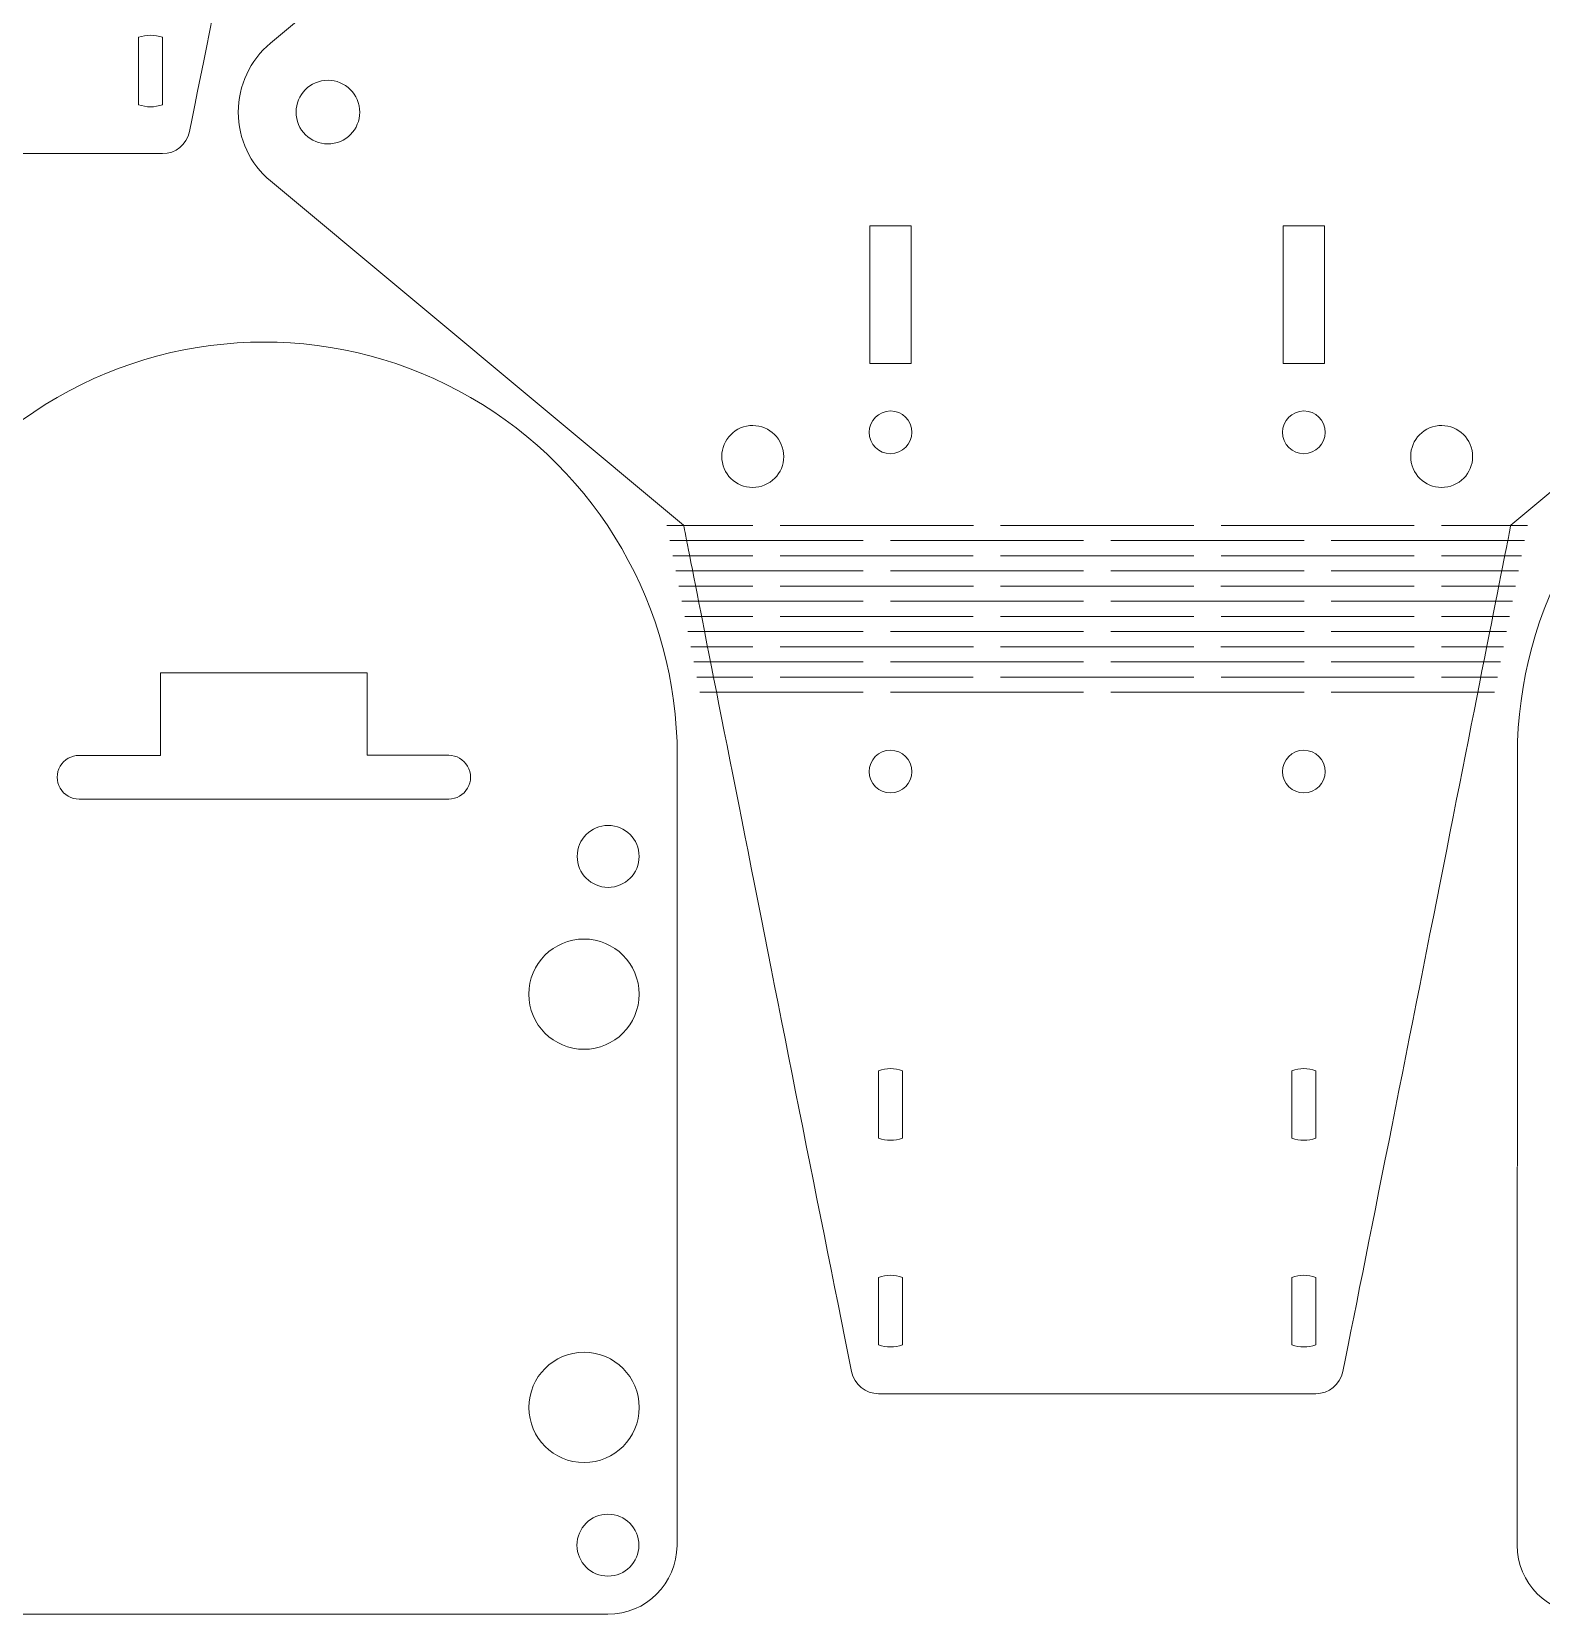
# Model space of a CAD drawing. Header units: inches. Extents: x -5.8 to 5.8, y -5.8 to 5.8.
# Drawn here: x -3.045 to 1.269, y -5.75 to -1.227 of the extents above; entities that cross this region are included whole.
import ezdxf

# ---------------------------------------------------------------- set-up
doc = ezdxf.new("R2010")
doc.units = ezdxf.units.IN
doc.header["$MEASUREMENT"] = 0
doc.layers.add('VIEW_HATCHES', color=7, linetype='Continuous')

msp = doc.modelspace()

# ---------------------------------------------------------------- linework, layer by layer
at = {"layer": 'VIEW_HATCHES', "color": 4, "lineweight": 5}
for points, knots in [([(-4.4772, 0.9065), (-4.4772, 0.9065), (-5.6577, 1.8903), (-5.6577, 1.8903), (-5.6577, 1.8903), (-5.7161, 1.9389), (-5.7499, 2.0109), (-5.75, 2.0869), (-5.75, 2.0869), (-5.7501, 2.1629), (-5.716, 2.2353), (-5.6577, 2.284), (-5.6577, 2.284), (-5.6577, 2.284), (-4.4772, 3.2677), (-4.4772, 3.2677), (-4.4772, 3.2677), (-4.4772, 3.2677), (-4.4772, 3.2677), (-4.4772, 3.2677), (-4.4772, 3.2677), (-4.471, 3.2983), (-4.1656, 4.8512), (-3.9972, 5.6868), (-3.9972, 5.6868), (-3.9898, 5.7236), (-3.9574, 5.75), (-3.92, 5.75), (-3.92, 5.75), (-3.92, 5.75), (-2.6709, 5.75), (-2.6709, 5.75), (-2.6709, 5.75), (-2.6335, 5.75), (-2.6012, 5.7235), (-2.5937, 5.6868), (-2.5937, 5.6868), (-2.3902, 4.6773), (-2.1199, 3.2983), (-2.1138, 3.2677), (-2.1138, 3.2677), (-2.1138, 3.2677), (-2.1138, 3.2677), (-2.1138, 3.2677), (-2.1138, 3.2677), (-2.1138, 3.2677), (-0.9333, 2.284), (-0.9333, 2.284), (-0.9333, 2.284), (-0.8748, 2.2354), (-0.841, 2.1633), (-0.841, 2.0874), (-0.841, 2.0874), (-0.8409, 2.0114), (-0.8749, 1.939), (-0.9333, 1.8903), (-0.9333, 1.8903), (-0.9333, 1.8903), (-2.1138, 0.9065), (-2.1138, 0.9065), (-2.1138, 0.9065), (-2.1138, 0.9065), (-2.1138, 0.9065), (-2.1138, 0.9065), (-2.1138, 0.9065), (-2.1199, 0.8759), (-2.4356, -0.7278), (-2.5938, -1.5126), (-2.5938, -1.5126), (-2.6012, -1.5493), (-2.6335, -1.5757), (-2.671, -1.5757), (-2.671, -1.5757), (-2.671, -1.5757), (-3.92, -1.5757), (-3.92, -1.5757), (-3.92, -1.5757), (-3.9575, -1.5757), (-3.9898, -1.5493), (-3.9972, -1.5126), (-3.9972, -1.5126), (-4.2007, -0.5031), (-4.471, 0.8759), (-4.4772, 0.9065), (-4.4772, 0.9065), (-4.4772, 0.9065), (-4.4772, 0.9065), (-4.4772, 0.9065)], [0, 0, 0, 0, 0.045455, 0.045455, 0.045455, 0.045455, 0.090909, 0.090909, 0.090909, 0.090909, 0.136364, 0.136364, 0.136364, 0.136364, 0.181818, 0.181818, 0.181818, 0.181818, 0.227273, 0.227273, 0.227273, 0.227273, 0.272727, 0.272727, 0.272727, 0.272727, 0.318182, 0.318182, 0.318182, 0.318182, 0.363636, 0.363636, 0.363636, 0.363636, 0.409091, 0.409091, 0.409091, 0.409091, 0.454545, 0.454545, 0.454545, 0.454545, 0.5, 0.5, 0.5, 0.5, 0.545455, 0.545455, 0.545455, 0.545455, 0.590909, 0.590909, 0.590909, 0.590909, 0.636364, 0.636364, 0.636364, 0.636364, 0.681818, 0.681818, 0.681818, 0.681818, 0.727273, 0.727273, 0.727273, 0.727273, 0.772727, 0.772727, 0.772727, 0.772727, 0.818182, 0.818182, 0.818182, 0.818182, 0.863636, 0.863636, 0.863636, 0.863636, 0.909091, 0.909091, 0.909091, 0.909091, 0.954545, 0.954545, 0.954545, 0.954545, 1, 1, 1, 1]), ([(2.1138, 0.9065), (2.1138, 0.9065), (0.9333, 1.8903), (0.9333, 1.8903), (0.9333, 1.8903), (0.8749, 1.9389), (0.841, 2.0109), (0.841, 2.0869), (0.841, 2.0869), (0.8409, 2.1629), (0.875, 2.2353), (0.9333, 2.284), (0.9333, 2.284), (0.9333, 2.284), (2.1138, 3.2677), (2.1138, 3.2677), (2.1138, 3.2677), (2.1138, 3.2677), (2.1138, 3.2677), (2.1138, 3.2677), (2.1138, 3.2677), (2.12, 3.2983), (2.4253, 4.8512), (2.5938, 5.6868), (2.5938, 5.6868), (2.6012, 5.7236), (2.6335, 5.75), (2.671, 5.75), (2.671, 5.75), (2.671, 5.75), (3.92, 5.75), (3.92, 5.75), (3.92, 5.75), (3.9575, 5.75), (3.9898, 5.7235), (3.9972, 5.6868), (3.9972, 5.6868), (4.2007, 4.6773), (4.471, 3.2983), (4.4772, 3.2677), (4.4772, 3.2677), (4.4772, 3.2677), (4.4772, 3.2677), (4.4772, 3.2677), (4.4772, 3.2677), (4.4772, 3.2677), (5.6577, 2.284), (5.6577, 2.284), (5.6577, 2.284), (5.7161, 2.2354), (5.7499, 2.1633), (5.75, 2.0874), (5.75, 2.0874), (5.7501, 2.0114), (5.716, 1.939), (5.6577, 1.8903), (5.6577, 1.8903), (5.6577, 1.8903), (4.4772, 0.9065), (4.4772, 0.9065), (4.4772, 0.9065), (4.4772, 0.9065), (4.4772, 0.9065), (4.4772, 0.9065), (4.4772, 0.9065), (4.471, 0.8759), (4.1554, -0.7278), (3.9972, -1.5126), (3.9972, -1.5126), (3.9898, -1.5493), (3.9575, -1.5757), (3.92, -1.5757), (3.92, -1.5757), (3.92, -1.5757), (2.6709, -1.5757), (2.6709, -1.5757), (2.6709, -1.5757), (2.6335, -1.5757), (2.6012, -1.5493), (2.5938, -1.5126), (2.5938, -1.5126), (2.3902, -0.5031), (2.1199, 0.8759), (2.1138, 0.9065), (2.1138, 0.9065), (2.1138, 0.9065), (2.1138, 0.9065), (2.1138, 0.9065)], [0, 0, 0, 0, 0.045455, 0.045455, 0.045455, 0.045455, 0.090909, 0.090909, 0.090909, 0.090909, 0.136364, 0.136364, 0.136364, 0.136364, 0.181818, 0.181818, 0.181818, 0.181818, 0.227273, 0.227273, 0.227273, 0.227273, 0.272727, 0.272727, 0.272727, 0.272727, 0.318182, 0.318182, 0.318182, 0.318182, 0.363636, 0.363636, 0.363636, 0.363636, 0.409091, 0.409091, 0.409091, 0.409091, 0.454545, 0.454545, 0.454545, 0.454545, 0.5, 0.5, 0.5, 0.5, 0.545455, 0.545455, 0.545455, 0.545455, 0.590909, 0.590909, 0.590909, 0.590909, 0.636364, 0.636364, 0.636364, 0.636364, 0.681818, 0.681818, 0.681818, 0.681818, 0.727273, 0.727273, 0.727273, 0.727273, 0.772727, 0.772727, 0.772727, 0.772727, 0.818182, 0.818182, 0.818182, 0.818182, 0.863636, 0.863636, 0.863636, 0.863636, 0.909091, 0.909091, 0.909091, 0.909091, 0.954545, 0.954545, 0.954545, 0.954545, 1, 1, 1, 1]), ([(-1.1817, -2.6375), (-1.1817, -2.6375), (-2.3622, -1.6538), (-2.3622, -1.6538), (-2.3622, -1.6538), (-2.4206, -1.6052), (-2.4544, -1.5331), (-2.4545, -1.4571), (-2.4545, -1.4571), (-2.4546, -1.3812), (-2.4205, -1.3088), (-2.3622, -1.2601), (-2.3622, -1.2601), (-2.3622, -1.2601), (-1.1817, -0.2763), (-1.1817, -0.2763), (-1.1817, -0.2763), (-1.1817, -0.2763), (-1.1817, -0.2763), (-1.1817, -0.2763), (-1.1817, -0.2763), (-1.1755, -0.2457), (-0.8702, 1.3071), (-0.7017, 2.1428), (-0.7017, 2.1428), (-0.6943, 2.1795), (-0.662, 2.2059), (-0.6245, 2.2059), (-0.6245, 2.2059), (-0.6245, 2.2059), (0.6246, 2.2059), (0.6246, 2.2059), (0.6246, 2.2059), (0.662, 2.206), (0.6943, 2.1795), (0.7017, 2.1428), (0.7017, 2.1428), (0.9053, 1.1333), (1.1755, -0.2457), (1.1817, -0.2763), (1.1817, -0.2763), (1.1817, -0.2763), (1.1817, -0.2763), (1.1817, -0.2763), (1.1817, -0.2763), (1.1817, -0.2763), (2.3622, -1.2601), (2.3622, -1.2601), (2.3622, -1.2601), (2.4206, -1.3087), (2.4545, -1.3807), (2.4545, -1.4567), (2.4545, -1.4567), (2.4546, -1.5327), (2.4205, -1.6051), (2.3622, -1.6538), (2.3622, -1.6538), (2.3622, -1.6538), (1.1817, -2.6375), (1.1817, -2.6375), (1.1817, -2.6375), (1.1817, -2.6375), (1.1817, -2.6375), (1.1817, -2.6375), (1.1817, -2.6375), (1.1755, -2.6681), (0.8599, -4.2719), (0.7017, -5.0566), (0.7017, -5.0566), (0.6943, -5.0933), (0.662, -5.1198), (0.6245, -5.1198), (0.6245, -5.1198), (0.6245, -5.1198), (-0.6245, -5.1198), (-0.6245, -5.1198), (-0.6245, -5.1198), (-0.662, -5.1198), (-0.6943, -5.0933), (-0.7017, -5.0566), (-0.7017, -5.0566), (-0.9052, -4.0471), (-1.1755, -2.6681), (-1.1817, -2.6375), (-1.1817, -2.6375), (-1.1817, -2.6375), (-1.1817, -2.6375), (-1.1817, -2.6375)], [0, 0, 0, 0, 0.045455, 0.045455, 0.045455, 0.045455, 0.090909, 0.090909, 0.090909, 0.090909, 0.136364, 0.136364, 0.136364, 0.136364, 0.181818, 0.181818, 0.181818, 0.181818, 0.227273, 0.227273, 0.227273, 0.227273, 0.272727, 0.272727, 0.272727, 0.272727, 0.318182, 0.318182, 0.318182, 0.318182, 0.363636, 0.363636, 0.363636, 0.363636, 0.409091, 0.409091, 0.409091, 0.409091, 0.454545, 0.454545, 0.454545, 0.454545, 0.5, 0.5, 0.5, 0.5, 0.545455, 0.545455, 0.545455, 0.545455, 0.590909, 0.590909, 0.590909, 0.590909, 0.636364, 0.636364, 0.636364, 0.636364, 0.681818, 0.681818, 0.681818, 0.681818, 0.727273, 0.727273, 0.727273, 0.727273, 0.772727, 0.772727, 0.772727, 0.772727, 0.818182, 0.818182, 0.818182, 0.818182, 0.863636, 0.863636, 0.863636, 0.863636, 0.909091, 0.909091, 0.909091, 0.909091, 0.954545, 0.954545, 0.954545, 0.954545, 1, 1, 1, 1]), ([(-1.2, -3.2951), (-1.2001, -2.8731), (-1.4253, -2.4832), (-1.7908, -2.2723), (-1.7908, -2.2723), (-2.1563, -2.0613), (-2.6065, -2.0614), (-2.9719, -2.2724), (-2.9719, -2.2724), (-3.3373, -2.4835), (-3.5624, -2.8734), (-3.5624, -3.2955), (-3.5624, -3.2955), (-3.5624, -3.2955), (-3.5624, -3.2955), (-3.5624, -3.2955), (-3.5624, -3.2955), (-3.5624, -3.2955), (-3.5624, -3.387), (-3.5624, -3.387), (-3.5624, -3.387), (-3.5624, -3.387), (-3.5624, -3.387), (-3.5624, -3.387), (-3.5624, -3.387), (-3.5624, -3.387), (-3.563, -5.5528), (-3.563, -5.5528), (-3.563, -5.5528), (-3.563, -5.5528), (-3.563, -5.5528), (-3.563, -5.5528), (-3.563, -5.5528), (-3.5628, -5.6611), (-3.4754, -5.7489), (-3.3671, -5.7497), (-3.3671, -5.7497), (-3.3671, -5.7497), (-3.3671, -5.7497), (-3.3671, -5.7497), (-3.3671, -5.7497), (-3.3671, -5.7497), (-1.3985, -5.75), (-1.3985, -5.75), (-1.3985, -5.75), (-1.3985, -5.75), (-1.3985, -5.75), (-1.3985, -5.75), (-1.3985, -5.75), (-1.2896, -5.7502), (-1.201, -5.6622), (-1.2007, -5.5532), (-1.2007, -5.5532), (-1.2007, -5.5532), (-1.2007, -5.5532), (-1.2007, -5.5532), (-1.2007, -5.5532), (-1.2007, -5.5532), (-1.2, -3.3873), (-1.2, -3.3873), (-1.2, -3.3873), (-1.2, -3.3873), (-1.2, -3.3873), (-1.2, -3.3873), (-1.2, -3.3873), (-1.2, -3.3873), (-1.2, -3.2951), (-1.2, -3.2951), (-1.2, -3.2951), (-1.2, -3.2951), (-1.2, -3.2951), (-1.2, -3.2951)], [0, 0, 0, 0, 0.055556, 0.055556, 0.055556, 0.055556, 0.111111, 0.111111, 0.111111, 0.111111, 0.166667, 0.166667, 0.166667, 0.166667, 0.222222, 0.222222, 0.222222, 0.222222, 0.277778, 0.277778, 0.277778, 0.277778, 0.333333, 0.333333, 0.333333, 0.333333, 0.388889, 0.388889, 0.388889, 0.388889, 0.444444, 0.444444, 0.444444, 0.444444, 0.5, 0.5, 0.5, 0.5, 0.555556, 0.555556, 0.555556, 0.555556, 0.611111, 0.611111, 0.611111, 0.611111, 0.666667, 0.666667, 0.666667, 0.666667, 0.722222, 0.722222, 0.722222, 0.722222, 0.777778, 0.777778, 0.777778, 0.777778, 0.833333, 0.833333, 0.833333, 0.833333, 0.888889, 0.888889, 0.888889, 0.888889, 0.944444, 0.944444, 0.944444, 0.944444, 1, 1, 1, 1]), ([(3.563, -3.2951), (3.5629, -2.8731), (3.3377, -2.4832), (2.9722, -2.2723), (2.9722, -2.2723), (2.6068, -2.0613), (2.1565, -2.0614), (1.7911, -2.2724), (1.7911, -2.2724), (1.4257, -2.4835), (1.2006, -2.8734), (1.2007, -3.2955), (1.2007, -3.2955), (1.2007, -3.2955), (1.2007, -3.2955), (1.2007, -3.2955), (1.2007, -3.2955), (1.2007, -3.2955), (1.2007, -3.387), (1.2007, -3.387), (1.2007, -3.387), (1.2007, -3.387), (1.2007, -3.387), (1.2007, -3.387), (1.2007, -3.387), (1.2007, -3.387), (1.2, -5.5528), (1.2, -5.5528), (1.2, -5.5528), (1.2, -5.5528), (1.2, -5.5528), (1.2, -5.5528), (1.2, -5.5528), (1.2003, -5.6611), (1.2877, -5.7489), (1.3959, -5.7497), (1.3959, -5.7497), (1.3959, -5.7497), (1.3959, -5.7497), (1.3959, -5.7497), (1.3959, -5.7497), (1.3959, -5.7497), (3.3645, -5.75), (3.3645, -5.75), (3.3645, -5.75), (3.3645, -5.75), (3.3645, -5.75), (3.3645, -5.75), (3.3645, -5.75), (3.4735, -5.7502), (3.562, -5.6622), (3.5623, -5.5532), (3.5623, -5.5532), (3.5623, -5.5532), (3.5623, -5.5532), (3.5623, -5.5532), (3.5623, -5.5532), (3.5623, -5.5532), (3.563, -3.3873), (3.563, -3.3873), (3.563, -3.3873), (3.563, -3.3873), (3.563, -3.3873), (3.563, -3.3873), (3.563, -3.3873), (3.563, -3.3873), (3.563, -3.2951), (3.563, -3.2951), (3.563, -3.2951), (3.563, -3.2951), (3.563, -3.2951), (3.563, -3.2951)], [0, 0, 0, 0, 0.055556, 0.055556, 0.055556, 0.055556, 0.111111, 0.111111, 0.111111, 0.111111, 0.166667, 0.166667, 0.166667, 0.166667, 0.222222, 0.222222, 0.222222, 0.222222, 0.277778, 0.277778, 0.277778, 0.277778, 0.333333, 0.333333, 0.333333, 0.333333, 0.388889, 0.388889, 0.388889, 0.388889, 0.444444, 0.444444, 0.444444, 0.444444, 0.5, 0.5, 0.5, 0.5, 0.555556, 0.555556, 0.555556, 0.555556, 0.611111, 0.611111, 0.611111, 0.611111, 0.666667, 0.666667, 0.666667, 0.666667, 0.722222, 0.722222, 0.722222, 0.722222, 0.777778, 0.777778, 0.777778, 0.777778, 0.833333, 0.833333, 0.833333, 0.833333, 0.888889, 0.888889, 0.888889, 0.888889, 0.944444, 0.944444, 0.944444, 0.944444, 1, 1, 1, 1])]:
    msp.add_open_spline(points, degree=3, knots=knots, dxfattribs=at)
at = {"layer": 'VIEW_HATCHES', "lineweight": 5}
for points, knots in [([(-2.7394, -1.4359), (-2.7171, -1.4439), (-2.6928, -1.4439), (-2.6705, -1.4359), (-2.6705, -1.4359), (-2.6705, -1.4359), (-2.6705, -1.2431), (-2.6705, -1.2431), (-2.6705, -1.2431), (-2.6928, -1.2352), (-2.7171, -1.2352), (-2.7394, -1.2431), (-2.7394, -1.2431), (-2.7394, -1.2431), (-2.7394, -1.4359), (-2.7394, -1.4359)], [0, 0, 0, 0, 0.25, 0.25, 0.25, 0.25, 0.5, 0.5, 0.5, 0.5, 0.75, 0.75, 0.75, 0.75, 1, 1, 1, 1]), ([(-2.1802, -1.5461), (-2.1309, -1.5362), (-2.099, -1.4882), (-2.109, -1.4389), (-2.109, -1.4389), (-2.1189, -1.3897), (-2.1669, -1.3578), (-2.2161, -1.3677), (-2.2161, -1.3677), (-2.2654, -1.3776), (-2.2973, -1.4256), (-2.2874, -1.4749), (-2.2874, -1.4749), (-2.2774, -1.5242), (-2.2294, -1.556), (-2.1802, -1.5461)], [0, 0, 0, 0, 0.25, 0.25, 0.25, 0.25, 0.5, 0.5, 0.5, 0.5, 0.75, 0.75, 0.75, 0.75, 1, 1, 1, 1]), ([(-0.5315, -1.7815), (-0.5315, -1.7815), (-0.6496, -1.7815), (-0.6496, -1.7815), (-0.6496, -1.7815), (-0.6496, -1.7815), (-0.6496, -2.1752), (-0.6496, -2.1752), (-0.6496, -2.1752), (-0.6496, -2.1752), (-0.5315, -2.1752), (-0.5315, -2.1752), (-0.5315, -2.1752), (-0.5315, -2.1752), (-0.5315, -1.7815), (-0.5315, -1.7815)], [0, 0, 0, 0, 0.25, 0.25, 0.25, 0.25, 0.5, 0.5, 0.5, 0.5, 0.75, 0.75, 0.75, 0.75, 1, 1, 1, 1]), ([(0.6496, -1.7815), (0.6496, -1.7815), (0.5315, -1.7815), (0.5315, -1.7815), (0.5315, -1.7815), (0.5315, -1.7815), (0.5315, -2.1752), (0.5315, -2.1752), (0.5315, -2.1752), (0.5315, -2.1752), (0.6496, -2.1752), (0.6496, -2.1752), (0.6496, -2.1752), (0.6496, -2.1752), (0.6496, -1.7815), (0.6496, -1.7815)], [0, 0, 0, 0, 0.25, 0.25, 0.25, 0.25, 0.5, 0.5, 0.5, 0.5, 0.75, 0.75, 0.75, 0.75, 1, 1, 1, 1]), ([(-0.5785, -2.4319), (-0.5455, -2.4252), (-0.5241, -2.3931), (-0.5307, -2.36), (-0.5307, -2.36), (-0.5374, -2.327), (-0.5696, -2.3056), (-0.6026, -2.3123), (-0.6026, -2.3123), (-0.6356, -2.3189), (-0.657, -2.3511), (-0.6504, -2.3841), (-0.6504, -2.3841), (-0.6437, -2.4172), (-0.6115, -2.4386), (-0.5785, -2.4319)], [0, 0, 0, 0, 0.25, 0.25, 0.25, 0.25, 0.5, 0.5, 0.5, 0.5, 0.75, 0.75, 0.75, 0.75, 1, 1, 1, 1]), ([(0.6026, -2.4319), (0.6356, -2.4252), (0.657, -2.3931), (0.6504, -2.36), (0.6504, -2.36), (0.6437, -2.327), (0.6115, -2.3056), (0.5785, -2.3123), (0.5785, -2.3123), (0.5455, -2.3189), (0.5241, -2.3511), (0.5307, -2.3841), (0.5307, -2.3841), (0.5374, -2.4172), (0.5696, -2.4386), (0.6026, -2.4319)], [0, 0, 0, 0, 0.25, 0.25, 0.25, 0.25, 0.5, 0.5, 0.5, 0.5, 0.75, 0.75, 0.75, 0.75, 1, 1, 1, 1]), ([(-0.9668, -2.5279), (-0.9188, -2.5183), (-0.8878, -2.4716), (-0.8975, -2.4237), (-0.8975, -2.4237), (-0.9071, -2.3758), (-0.9538, -2.3447), (-1.0017, -2.3544), (-1.0017, -2.3544), (-1.0497, -2.3641), (-1.0807, -2.4107), (-1.071, -2.4587), (-1.071, -2.4587), (-1.0614, -2.5066), (-1.0147, -2.5376), (-0.9668, -2.5279)], [0, 0, 0, 0, 0.25, 0.25, 0.25, 0.25, 0.5, 0.5, 0.5, 0.5, 0.75, 0.75, 0.75, 0.75, 1, 1, 1, 1]), ([(1.0017, -2.5279), (1.0497, -2.5183), (1.0807, -2.4716), (1.071, -2.4237), (1.071, -2.4237), (1.0614, -2.3758), (1.0147, -2.3448), (0.9668, -2.3544), (0.9668, -2.3544), (0.9188, -2.3641), (0.8878, -2.4107), (0.8975, -2.4587), (0.8975, -2.4587), (0.9072, -2.5066), (0.9538, -2.5376), (1.0017, -2.5279)], [0, 0, 0, 0, 0.25, 0.25, 0.25, 0.25, 0.5, 0.5, 0.5, 0.5, 0.75, 0.75, 0.75, 0.75, 1, 1, 1, 1]), ([(-2.9092, -3.4204), (-2.9092, -3.4204), (-2.9092, -3.4204), (-2.9092, -3.4204), (-2.9092, -3.4204), (-2.9092, -3.4204), (-1.8531, -3.4202), (-1.8531, -3.4202), (-1.8531, -3.4202), (-1.8308, -3.4202), (-1.8102, -3.4083), (-1.799, -3.3889), (-1.799, -3.3889), (-1.7878, -3.3696), (-1.7878, -3.3458), (-1.799, -3.3264), (-1.799, -3.3264), (-1.8102, -3.3071), (-1.8308, -3.2952), (-1.8531, -3.2952), (-1.8531, -3.2952), (-1.8531, -3.2952), (-2.0859, -3.2952), (-2.0859, -3.2952), (-2.0859, -3.2952), (-2.0859, -3.2952), (-2.086, -3.059), (-2.086, -3.059), (-2.086, -3.059), (-2.086, -3.059), (-2.6765, -3.0591), (-2.6765, -3.0591), (-2.6765, -3.0591), (-2.6765, -3.0591), (-2.6765, -3.2953), (-2.6765, -3.2953), (-2.6765, -3.2953), (-2.6765, -3.2953), (-2.9092, -3.2954), (-2.9092, -3.2954), (-2.9092, -3.2954), (-2.9092, -3.2954), (-2.9092, -3.2953), (-2.9092, -3.2953), (-2.9092, -3.2953), (-2.9315, -3.2954), (-2.9522, -3.3073), (-2.9633, -3.3266), (-2.9633, -3.3266), (-2.9745, -3.3459), (-2.9745, -3.3698), (-2.9633, -3.3891), (-2.9633, -3.3891), (-2.9522, -3.4084), (-2.9316, -3.4204), (-2.9092, -3.4204)], [0, 0, 0, 0, 0.071429, 0.071429, 0.071429, 0.071429, 0.142857, 0.142857, 0.142857, 0.142857, 0.214286, 0.214286, 0.214286, 0.214286, 0.285714, 0.285714, 0.285714, 0.285714, 0.357143, 0.357143, 0.357143, 0.357143, 0.428571, 0.428571, 0.428571, 0.428571, 0.5, 0.5, 0.5, 0.5, 0.571429, 0.571429, 0.571429, 0.571429, 0.642857, 0.642857, 0.642857, 0.642857, 0.714286, 0.714286, 0.714286, 0.714286, 0.785714, 0.785714, 0.785714, 0.785714, 0.857143, 0.857143, 0.857143, 0.857143, 0.928571, 0.928571, 0.928571, 0.928571, 1, 1, 1, 1]), ([(-0.5785, -3.4016), (-0.5455, -3.3949), (-0.5241, -3.3627), (-0.5307, -3.3297), (-0.5307, -3.3297), (-0.5374, -3.2966), (-0.5696, -3.2753), (-0.6026, -3.2819), (-0.6026, -3.2819), (-0.6357, -3.2886), (-0.657, -3.3208), (-0.6504, -3.3538), (-0.6504, -3.3538), (-0.6437, -3.3868), (-0.6115, -3.4082), (-0.5785, -3.4016)], [0, 0, 0, 0, 0.25, 0.25, 0.25, 0.25, 0.5, 0.5, 0.5, 0.5, 0.75, 0.75, 0.75, 0.75, 1, 1, 1, 1]), ([(0.6026, -3.4016), (0.6356, -3.3949), (0.657, -3.3627), (0.6504, -3.3297), (0.6504, -3.3297), (0.6437, -3.2967), (0.6115, -3.2753), (0.5785, -3.2819), (0.5785, -3.2819), (0.5455, -3.2886), (0.5241, -3.3208), (0.5307, -3.3538), (0.5307, -3.3538), (0.5374, -3.3869), (0.5696, -3.4082), (0.6026, -3.4016)], [0, 0, 0, 0, 0.25, 0.25, 0.25, 0.25, 0.5, 0.5, 0.5, 0.5, 0.75, 0.75, 0.75, 0.75, 1, 1, 1, 1]), ([(-1.3974, -3.6726), (-1.3486, -3.6726), (-1.3089, -3.633), (-1.3089, -3.5841), (-1.3089, -3.5841), (-1.3089, -3.5352), (-1.3486, -3.4956), (-1.3975, -3.4956), (-1.3975, -3.4956), (-1.4463, -3.4956), (-1.486, -3.5352), (-1.4859, -3.5841), (-1.4859, -3.5841), (-1.4859, -3.633), (-1.4463, -3.6726), (-1.3974, -3.6726)], [0, 0, 0, 0, 0.25, 0.25, 0.25, 0.25, 0.5, 0.5, 0.5, 0.5, 0.75, 0.75, 0.75, 0.75, 1, 1, 1, 1]), ([(-1.4664, -4.1354), (-1.3794, -4.1354), (-1.3089, -4.0648), (-1.3089, -3.9778), (-1.3089, -3.9778), (-1.3089, -3.8908), (-1.3795, -3.8202), (-1.4665, -3.8202), (-1.4665, -3.8202), (-1.5535, -3.8202), (-1.6241, -3.8908), (-1.6241, -3.9778), (-1.6241, -3.9778), (-1.6241, -4.0649), (-1.5535, -4.1354), (-1.4664, -4.1354)], [0, 0, 0, 0, 0.25, 0.25, 0.25, 0.25, 0.5, 0.5, 0.5, 0.5, 0.75, 0.75, 0.75, 0.75, 1, 1, 1, 1]), ([(-0.5561, -4.1966), (-0.5784, -4.1886), (-0.6027, -4.1886), (-0.625, -4.1966), (-0.625, -4.1966), (-0.625, -4.1966), (-0.625, -4.3894), (-0.625, -4.3894), (-0.625, -4.3894), (-0.6027, -4.3974), (-0.5784, -4.3974), (-0.5561, -4.3894), (-0.5561, -4.3894), (-0.5561, -4.3894), (-0.5561, -4.1966), (-0.5561, -4.1966)], [0, 0, 0, 0, 0.25, 0.25, 0.25, 0.25, 0.5, 0.5, 0.5, 0.5, 0.75, 0.75, 0.75, 0.75, 1, 1, 1, 1]), ([(0.625, -4.1966), (0.6027, -4.1887), (0.5784, -4.1887), (0.5561, -4.1966), (0.5561, -4.1966), (0.5561, -4.1966), (0.5561, -4.3894), (0.5561, -4.3894), (0.5561, -4.3894), (0.5784, -4.3974), (0.6027, -4.3974), (0.625, -4.3894), (0.625, -4.3894), (0.625, -4.3894), (0.625, -4.1966), (0.625, -4.1966)], [0, 0, 0, 0, 0.25, 0.25, 0.25, 0.25, 0.5, 0.5, 0.5, 0.5, 0.75, 0.75, 0.75, 0.75, 1, 1, 1, 1]), ([(-0.5561, -4.9799), (-0.5561, -4.9799), (-0.5561, -4.7872), (-0.5561, -4.7872), (-0.5561, -4.7872), (-0.5784, -4.7792), (-0.6027, -4.7792), (-0.625, -4.7872), (-0.625, -4.7872), (-0.625, -4.7872), (-0.625, -4.9799), (-0.625, -4.9799), (-0.625, -4.9799), (-0.6027, -4.9879), (-0.5784, -4.9879), (-0.5561, -4.9799)], [0, 0, 0, 0, 0.25, 0.25, 0.25, 0.25, 0.5, 0.5, 0.5, 0.5, 0.75, 0.75, 0.75, 0.75, 1, 1, 1, 1]), ([(0.5561, -4.9799), (0.5784, -4.9879), (0.6027, -4.9879), (0.625, -4.98), (0.625, -4.98), (0.625, -4.98), (0.625, -4.7872), (0.625, -4.7872), (0.625, -4.7872), (0.6027, -4.7792), (0.5784, -4.7792), (0.5561, -4.7872), (0.5561, -4.7872), (0.5561, -4.7872), (0.5561, -4.9799), (0.5561, -4.9799)], [0, 0, 0, 0, 0.25, 0.25, 0.25, 0.25, 0.5, 0.5, 0.5, 0.5, 0.75, 0.75, 0.75, 0.75, 1, 1, 1, 1]), ([(-1.4663, -5.3165), (-1.3792, -5.3165), (-1.3087, -5.2459), (-1.3087, -5.1589), (-1.3087, -5.1589), (-1.3087, -5.0719), (-1.3793, -5.0013), (-1.4663, -5.0013), (-1.4663, -5.0013), (-1.5534, -5.0013), (-1.6239, -5.0719), (-1.6239, -5.1589), (-1.6239, -5.1589), (-1.6239, -5.246), (-1.5533, -5.3165), (-1.4663, -5.3165)], [0, 0, 0, 0, 0.25, 0.25, 0.25, 0.25, 0.5, 0.5, 0.5, 0.5, 0.75, 0.75, 0.75, 0.75, 1, 1, 1, 1]), ([(-1.3981, -5.6411), (-1.3492, -5.6411), (-1.3096, -5.6015), (-1.3096, -5.5526), (-1.3096, -5.5526), (-1.3096, -5.5037), (-1.3492, -5.4641), (-1.3981, -5.4641), (-1.3981, -5.4641), (-1.447, -5.4641), (-1.4866, -5.5037), (-1.4866, -5.5526), (-1.4866, -5.5526), (-1.4866, -5.6015), (-1.447, -5.6411), (-1.3981, -5.6411)], [0, 0, 0, 0, 0.25, 0.25, 0.25, 0.25, 0.5, 0.5, 0.5, 0.5, 0.75, 0.75, 0.75, 0.75, 1, 1, 1, 1])]:
    msp.add_open_spline(points, degree=3, knots=knots, dxfattribs=at)
at = {"layer": 'VIEW_HATCHES', "color": 1, "lineweight": 5}
for points in [[(-0.9838, -2.638), (-0.9838, -2.638), (-1.2296, -2.638), (-1.2296, -2.638)], [(-0.3538, -2.638), (-0.3538, -2.638), (-0.906, -2.638), (-0.906, -2.638)], [(0.2761, -2.638), (0.2761, -2.638), (-0.2761, -2.638), (-0.2761, -2.638)], [(0.906, -2.638), (0.906, -2.638), (0.3538, -2.638), (0.3538, -2.638)], [(1.2296, -2.638), (1.2296, -2.638), (0.9837, -2.638), (0.9837, -2.638)], [(-0.6689, -2.6814), (-0.6689, -2.6814), (-1.2211, -2.6814), (-1.2211, -2.6814)], [(-0.0387, -2.6814), (-0.0387, -2.6814), (-0.5909, -2.6814), (-0.5909, -2.6814)], [(0.5912, -2.6814), (0.5912, -2.6814), (0.039, -2.6814), (0.039, -2.6814)], [(1.2211, -2.6814), (1.2211, -2.6814), (0.6689, -2.6814), (0.6689, -2.6814)], [(-0.9839, -2.7247), (-0.9839, -2.7247), (-1.2126, -2.7247), (-1.2126, -2.7247)], [(-0.354, -2.7248), (-0.354, -2.7248), (-0.9062, -2.7248), (-0.9062, -2.7248)], [(0.2761, -2.7248), (0.2761, -2.7248), (-0.2761, -2.7248), (-0.2761, -2.7248)], [(0.9061, -2.7248), (0.9061, -2.7248), (0.3539, -2.7248), (0.3539, -2.7248)], [(1.2125, -2.7248), (1.2125, -2.7248), (0.9838, -2.7248), (0.9838, -2.7248)], [(-0.669, -2.7681), (-0.669, -2.7681), (-1.204, -2.7681), (-1.204, -2.7681)], [(-0.0388, -2.7681), (-0.0388, -2.7681), (-0.591, -2.7681), (-0.591, -2.7681)], [(0.5911, -2.7681), (0.5911, -2.7681), (0.0389, -2.7681), (0.0389, -2.7681)], [(1.204, -2.7681), (1.204, -2.7681), (0.6688, -2.7681), (0.6688, -2.7681)], [(-0.9839, -2.8115), (-0.9839, -2.8115), (-1.1955, -2.8115), (-1.1955, -2.8115)], [(-0.3539, -2.8115), (-0.3539, -2.8115), (-0.9061, -2.8115), (-0.9061, -2.8115)], [(0.276, -2.8115), (0.276, -2.8115), (-0.2762, -2.8115), (-0.2762, -2.8115)], [(0.9059, -2.8115), (0.9059, -2.8115), (0.3537, -2.8115), (0.3537, -2.8115)], [(1.1954, -2.8115), (1.1954, -2.8115), (0.9836, -2.8115), (0.9836, -2.8115)], [(-0.669, -2.8549), (-0.669, -2.8549), (-1.1869, -2.8549), (-1.1869, -2.8549)], [(-0.0388, -2.8549), (-0.0388, -2.8549), (-0.591, -2.8549), (-0.591, -2.8549)], [(0.5911, -2.8549), (0.5911, -2.8549), (0.0389, -2.8549), (0.0389, -2.8549)], [(1.1869, -2.8549), (1.1869, -2.8549), (0.6688, -2.8549), (0.6688, -2.8549)], [(-0.984, -2.8982), (-0.984, -2.8982), (-1.1784, -2.8982), (-1.1784, -2.8982)], [(-0.3541, -2.8982), (-0.3541, -2.8982), (-0.9063, -2.8982), (-0.9063, -2.8982)], [(0.276, -2.8982), (0.276, -2.8982), (-0.2762, -2.8982), (-0.2762, -2.8982)], [(0.9059, -2.8982), (0.9059, -2.8982), (0.3538, -2.8982), (0.3538, -2.8982)], [(1.1783, -2.8982), (1.1783, -2.8982), (0.9836, -2.8982), (0.9836, -2.8982)], [(-0.6691, -2.9416), (-0.6691, -2.9416), (-1.1699, -2.9416), (-1.1699, -2.9416)], [(-0.9838, -2.985), (-0.9838, -2.985), (-1.1613, -2.985), (-1.1613, -2.985)], [(-0.3539, -2.985), (-0.3539, -2.985), (-0.9061, -2.985), (-0.9061, -2.985)], [(-0.039, -2.9416), (-0.039, -2.9416), (-0.5911, -2.9416), (-0.5911, -2.9416)], [(0.2759, -2.985), (0.2759, -2.985), (-0.2763, -2.985), (-0.2763, -2.985)], [(0.591, -2.9416), (0.591, -2.9416), (0.0388, -2.9416), (0.0388, -2.9416)], [(0.9058, -2.985), (0.9058, -2.985), (0.3536, -2.985), (0.3536, -2.985)], [(1.1697, -2.9416), (1.1697, -2.9416), (0.6687, -2.9416), (0.6687, -2.9416)], [(1.1612, -2.985), (1.1612, -2.985), (0.9835, -2.985), (0.9835, -2.985)], [(-0.6689, -3.0283), (-0.6689, -3.0283), (-1.1528, -3.0283), (-1.1528, -3.0283)], [(-0.0388, -3.0283), (-0.0388, -3.0283), (-0.591, -3.0283), (-0.591, -3.0283)], [(0.5912, -3.0283), (0.5912, -3.0283), (0.039, -3.0283), (0.039, -3.0283)], [(1.1526, -3.0283), (1.1526, -3.0283), (0.6689, -3.0283), (0.6689, -3.0283)], [(-0.9839, -3.0717), (-0.9839, -3.0717), (-1.1443, -3.0717), (-1.1443, -3.0717)], [(-0.354, -3.0717), (-0.354, -3.0717), (-0.9062, -3.0717), (-0.9062, -3.0717)], [(0.2761, -3.0717), (0.2761, -3.0717), (-0.2761, -3.0717), (-0.2761, -3.0717)], [(0.906, -3.0717), (0.906, -3.0717), (0.3538, -3.0717), (0.3538, -3.0717)], [(1.1441, -3.0717), (1.1441, -3.0717), (0.9837, -3.0717), (0.9837, -3.0717)], [(-0.669, -3.1151), (-0.669, -3.1151), (-1.1357, -3.1151), (-1.1357, -3.1151)], [(-0.0389, -3.1151), (-0.0389, -3.1151), (-0.5911, -3.1151), (-0.5911, -3.1151)], [(0.591, -3.1151), (0.591, -3.1151), (0.0389, -3.1151), (0.0389, -3.1151)], [(1.1355, -3.1151), (1.1355, -3.1151), (0.6687, -3.1151), (0.6687, -3.1151)]]:
    msp.add_open_spline(points, degree=3, dxfattribs=at)

doc.saveas('drawing.dxf')
